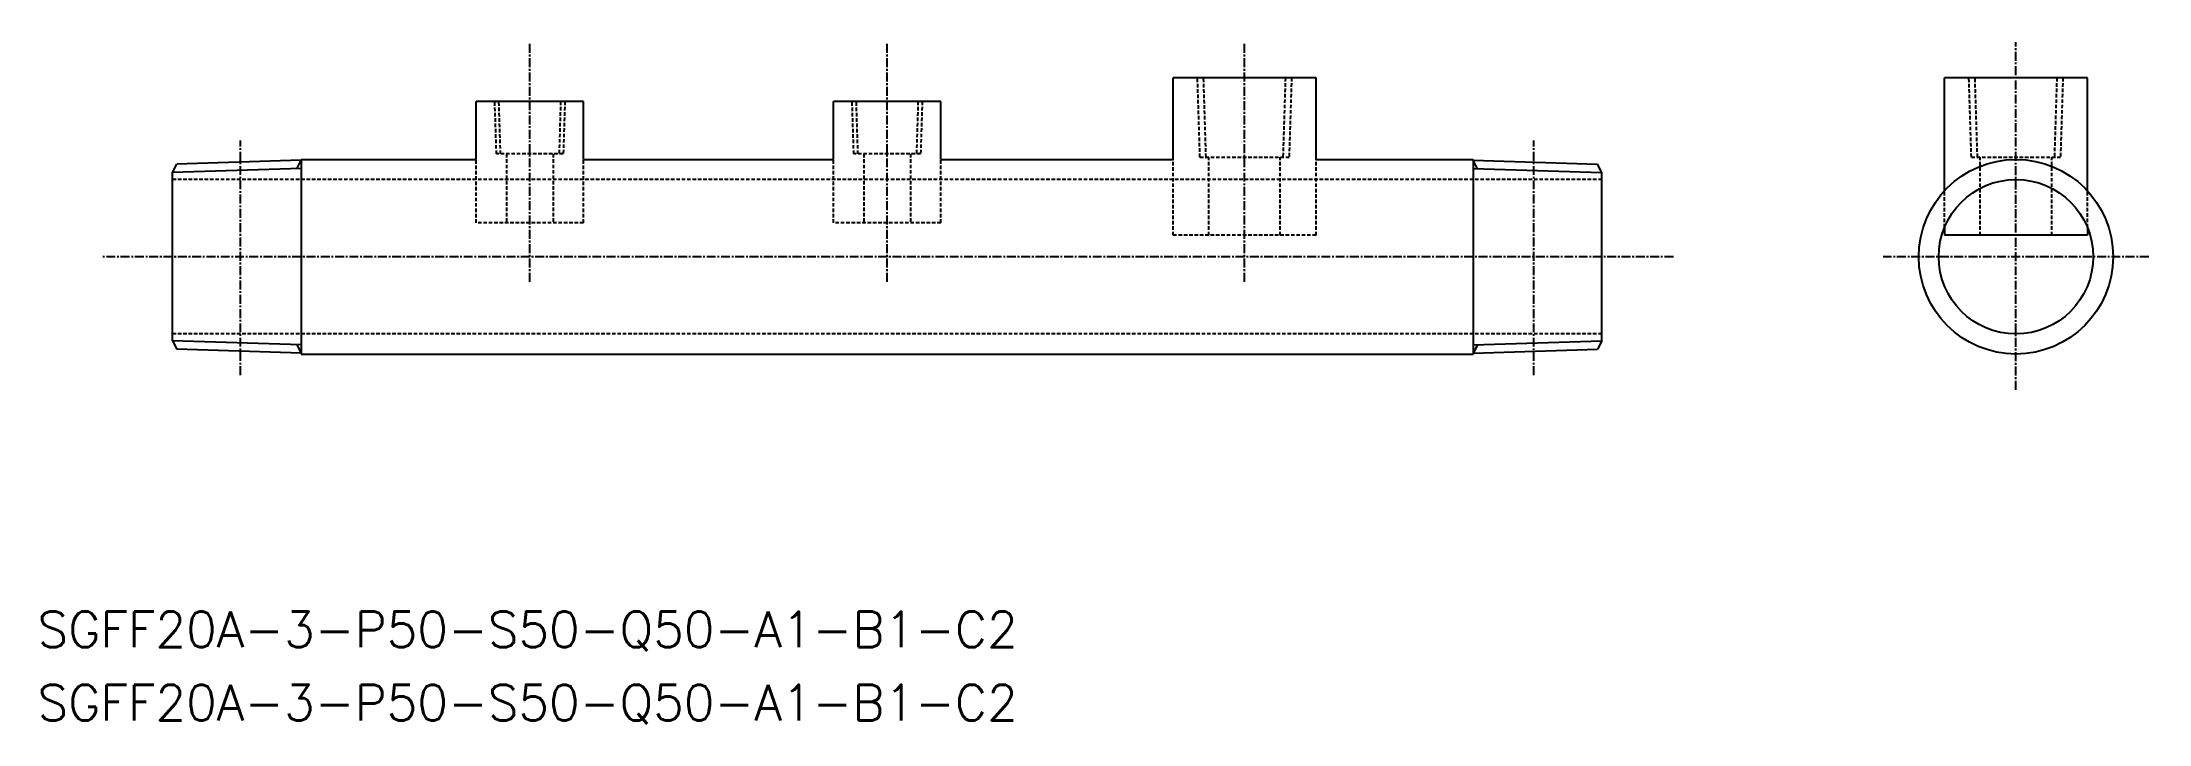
# Model space of a CAD drawing. Extents: x 282 to 576, y 463 to 558.
import ezdxf

# ---------------------------------------------------------------- set-up
doc = ezdxf.new("R2010")
doc.units = 0
doc.linetypes.add('CENTER', pattern=[2, 1.25, -0.25, 0.25, -0.25])
doc.linetypes.add('DASHED', pattern=[0.75, 0.5, -0.25])
doc.layers.get('0').update_dxf_attribs({"linetype": 'CONTINUOUS'})
doc.layers.add('CENTER', color=1, linetype='CENTER')
doc.styles.get("Standard").update_dxf_attribs({"font": 'txt.shx', "bigfont": '@extfont2.shx'})

msp = doc.modelspace()

# ---------------------------------------------------------------- linework, layer by layer
at = {"color": 7, "linetype": 'CONTINUOUS'}
for p, q in [((439.95, 541.75), (439.95, 553.15)), ((459.95, 553.15), (439.95, 553.15)), ((459.95, 541.75), (459.95, 553.15)), ((567.88, 553.15), (547.88, 553.15)), ((547.88, 537.36), (547.88, 553.15)), ((567.88, 537.36), (567.88, 553.15)), ((357.45, 549.85), (342.45, 549.85)), ((342.45, 541.75), (342.45, 549.85)), ((357.45, 541.75), (357.45, 549.85)), ((407.45, 549.85), (392.45, 549.85)), ((392.45, 541.75), (392.45, 549.85)), ((407.45, 541.75), (407.45, 549.85)), ((299.95, 539.91), (300.56, 541.09)), ((299.95, 516.39), (299.95, 539.91)), ((317.95, 541.63), (300.56, 541.09)), ((317.95, 541.75), (317.95, 514.55)), ((317.95, 541.75), (342.45, 541.75)), ((357.45, 541.75), (392.45, 541.75)), ((407.45, 541.75), (439.95, 541.75)), ((459.95, 541.75), (481.95, 541.75)), ((481.95, 541.75), (481.95, 514.55)), ((481.95, 541.63), (499.33, 541.09)), ((499.95, 539.91), (499.33, 541.09)), ((499.95, 516.39), (499.95, 539.91)), ((547.88, 532.23), (547.88, 531.15)), ((567.88, 531.15), (547.88, 531.15)), ((567.88, 532.23), (567.88, 531.15)), ((299.95, 516.39), (300.56, 515.21)), ((499.95, 516.39), (499.33, 515.21)), ((317.95, 514.66), (300.56, 515.21)), ((317.95, 514.55), (481.95, 514.55)), ((481.95, 514.66), (499.33, 515.21))]:
    msp.add_line(p, q, dxfattribs=at)
at = {"color": 3, "linetype": 'DASHED'}
for p, q in [((443.71, 542.08), (443.37, 553.15)), ((444.57, 542.08), (444.22, 553.15)), ((455.67, 553.15), (455.32, 542.08)), ((456.53, 553.15), (456.18, 542.08)), ((551.64, 542.08), (551.3, 553.15)), ((552.5, 542.08), (552.15, 553.15)), ((563.6, 553.15), (563.25, 542.08)), ((564.45, 553.15), (564.11, 542.08)), ((345.28, 542.52), (345.05, 549.85)), ((345.86, 542.52), (345.63, 549.85)), ((354.26, 549.85), (354.04, 542.52)), ((354.85, 549.85), (354.62, 542.52)), ((395.28, 542.52), (395.05, 549.85)), ((395.86, 542.52), (395.63, 549.85)), ((404.26, 549.85), (404.04, 542.52)), ((404.85, 549.85), (404.62, 542.52)), ((354.62, 542.52), (345.28, 542.52)), ((346.7, 542.52), (346.7, 532.9)), ((353.2, 542.52), (353.2, 532.9)), ((404.62, 542.52), (395.28, 542.52)), ((396.7, 542.52), (396.7, 532.9)), ((403.2, 542.52), (403.2, 532.9)), ((342.45, 541.75), (342.45, 541.75)), ((342.45, 532.9), (342.45, 541.75)), ((357.45, 541.75), (357.45, 541.75)), ((357.45, 532.9), (357.45, 541.75)), ((392.45, 541.75), (392.45, 541.75)), ((392.45, 532.9), (392.45, 541.75)), ((407.45, 541.75), (407.45, 541.75)), ((407.45, 532.9), (407.45, 541.75)), ((439.95, 531.15), (439.95, 541.75)), ((443.71, 542.08), (456.18, 542.08)), ((444.95, 531.15), (444.95, 542.08)), ((454.95, 531.15), (454.95, 542.08)), ((459.95, 531.15), (459.95, 541.75)), ((551.64, 542.08), (564.11, 542.08)), ((552.88, 531.15), (552.88, 542.08)), ((562.88, 531.15), (562.88, 542.08)), ((499.95, 538.95), (299.95, 538.95)), ((547.88, 532.23), (547.88, 537.36)), ((567.88, 532.23), (567.88, 537.36)), ((357.45, 532.9), (342.45, 532.9)), ((407.45, 532.9), (392.45, 532.9)), ((459.95, 531.15), (439.95, 531.15)), ((499.95, 517.35), (299.95, 517.35))]:
    msp.add_line(p, q, dxfattribs=at)
at = {"color": 3}
for p, q in [((317.95, 540.47), (299.95, 539.91)), ((317.33, 540.45), (317.95, 541.63)), ((482.56, 540.45), (481.95, 541.63)), ((481.95, 540.47), (499.95, 539.91)), ((317.95, 515.82), (299.95, 516.39)), ((317.33, 515.84), (317.95, 514.66)), ((481.95, 515.82), (499.95, 516.39)), ((482.56, 515.84), (481.95, 514.66))]:
    msp.add_line(p, q, dxfattribs=at)
at = {"color": 7, "linetype": 'CONTINUOUS'}
for radius in [13.6, 10.8]:
    msp.add_circle((557.88, 528.15), radius, dxfattribs=at)
at = {"layer": 'CENTER', "linetype": 'CENTER'}
for p, q in [((349.95, 524.65), (349.95, 558.15)), ((399.95, 524.65), (399.95, 558.15)), ((399.95, 524.65), (399.95, 558.15)), ((399.95, 524.65), (399.95, 558.15)), ((449.95, 524.65), (449.95, 558.15)), ((557.88, 509.55), (557.88, 558.15)), ((309.48, 511.58), (309.48, 544.39)), ((490.42, 511.58), (490.42, 544.39)), ((509.95, 528.15), (289.95, 528.15)), ((576.48, 528.15), (539.28, 528.15))]:
    msp.add_line(p, q, dxfattribs=at)

# ---------------------------------------------------------------- texts
at = {"color": 7, "linetype": 'CONTINUOUS'}
for p in [(281.07, 473.55), (281.07, 463.32)]:
    msp.add_text('SGFF20A-3-P50-S50-Q50-A1-B1-C2', height=5, dxfattribs=at).set_placement(p)

doc.saveas('drawing.dxf')
